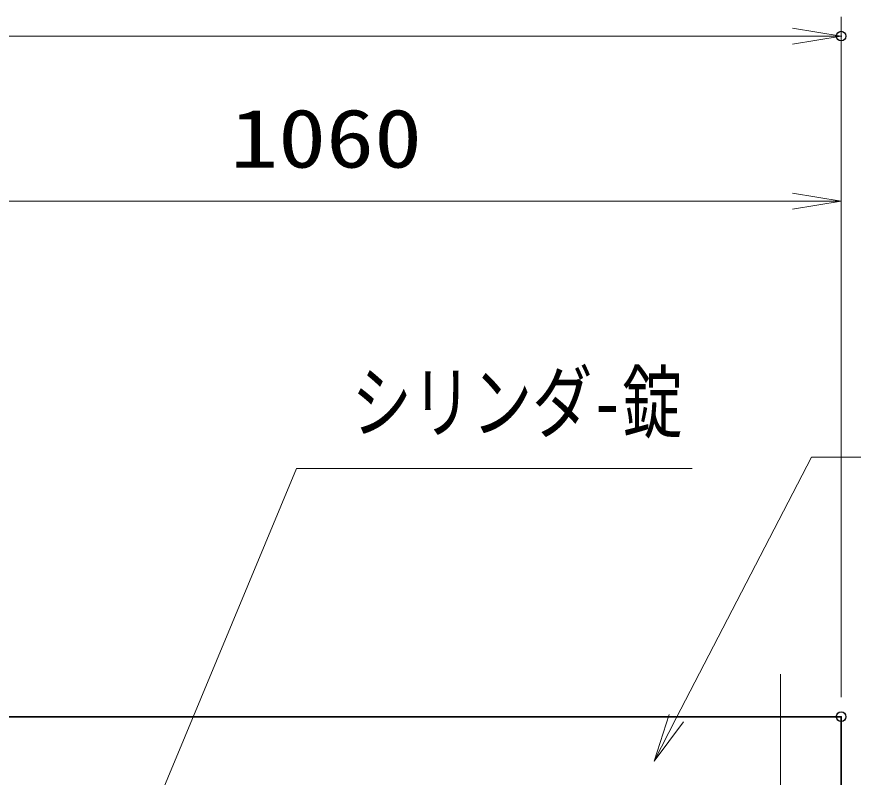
# Model space of a CAD drawing. Units: millimetres at full size; details may follow other scales. Extents: x -5940 to 5940, y -4200 to 4200.
# Drawn here: x -1299 to -437, y 309 to 1093 of the extents above; entities that cross this region are included whole.
import ezdxf
from ezdxf.enums import TextEntityAlignment as Align

# ---------------------------------------------------------------- set-up
doc = ezdxf.new("R2010")
doc.units = ezdxf.units.MM
doc.header["$LTSCALE"] = 20
doc.header["$PDMODE"] = 32
doc.header["$PDSIZE"] = 10
doc.linetypes.add('USER1', pattern=[18, 12, -1.5, 3, -1.5])
for name, color, linetype, lineweight in [('0-1_外形線', 7, 'Continuous', 35), ('0-3_軸線', 200, 'USER1', 15), ('0-6_寸法線', 4, 'Continuous', 18), ('0-7_0', 7, 'Continuous', 18)]:
    doc.layers.add(name, color=color, linetype=linetype, lineweight=lineweight)
doc.layers.add('0-8_Defpoints', color=7, linetype='Continuous')
doc.styles.add('ＭＳ ゴシック', font='')
doc.styles.get('ＭＳ ゴシック').set_extended_font_data('MS Gothic')

# ---------------------------------------------------------------- blocks, each defined once
blk = doc.blocks.new('_Open')
at = {"layer": '0-7_0'}
blk.add_line((-20, 3.333), (0, 0), dxfattribs=at)
blk.add_lwpolyline([(-20, -3.333), (0, 0), (-20, 0)], dxfattribs=at)
blk = doc.blocks.new('S23')
at = {"layer": '0-6_寸法線'}
for points in [[(-1819047.4, 57489211.4), (-1830915.4, 57489211.4), (-1833700.5, 57483833.6), (-1834160.4, 57482945.6)], [(-1833848.5, 57483910.2), (-1834160.4, 57482945.6), (-1833552.5, 57483756.9)]]:
    blk.add_lwpolyline(points, dxfattribs=at)
at = {"layer": '0-6_寸法線', "color": 254, "style": 'ＭＳ ゴシック'}
blk.add_text('枠材 STKMR370', height=1212, dxfattribs=at).set_placement((-1829655.4, 57491708.2), align=Align.BOTTOM_LEFT)
at = {"layer": '0-6_寸法線', "color": 254, "style": 'ＭＳ ゴシック', "width": 1.05}
blk.add_text('80×40×2.3t', height=1212, dxfattribs=at).set_placement((-1829799.4, 57489608.2), align=Align.BOTTOM_LEFT)
blk = doc.blocks.new('S24')
at = {"layer": '0-6_寸法線'}
for points in [[(-1833373.3, 57488977.5), (-1841526.1, 57488977.5), (-1850099.2, 57468386.6), (-1850483.6, 57467463.5)], [(-1850253.1, 57468450.7), (-1850483.6, 57467463.5), (-1849945.4, 57468322.6)]]:
    blk.add_lwpolyline(points, dxfattribs=at)
at = {"layer": '0-6_寸法線', "color": 254, "style": 'ＭＳ ゴシック', "width": 0.75}
blk.add_text('シリンダ-錠', height=1212, dxfattribs=at).set_placement((-1840390.9, 57489374.4), align=Align.BOTTOM_LEFT)

msp = doc.modelspace()

# ---------------------------------------------------------------- linework, layer by layer
at = {"layer": '0-1_外形線'}
for p, q in [((-1509.8, 371.52), (-449.8, 371.52)), ((-449.8, 371.52), (-449.8, -1328.48))]:
    msp.add_line(p, q, dxfattribs=at)
at = {"layer": '0-3_軸線'}
msp.add_line((-512.3, 415.44), (-512.3, -2267.84), dxfattribs=at)
at = {"layer": '0-6_寸法線'}
for p, q in [((-449.8, 391.52), (-449.8, 1092.78)), ((-2574.8, 1072.78), (-449.8, 1072.78)), ((-449.8, 391.52), (-449.8, 922.78)), ((-449.8, 902.78), (-1509.8, 902.78))]:
    msp.add_line(p, q, dxfattribs=at)
at = {"layer": '0-8_Defpoints'}
for p in [(-449.8, 1072.78), (-449.8, 371.52), (-449.8, 371.52)]:
    msp.add_point(p, dxfattribs=at)

# ---------------------------------------------------------------- block references
at = {"layer": '0-6_寸法線'}
for name, p, xscale, yscale in [('_Open', (-449.8, 1072.78), 2.5, 2.5), ('_Open', (-449.8, 902.78), 2.5, 2.5), ('S23', (91065.38, -2873821.65), 0.05, 0.05), ('S24', (91065.38, -2873821.65), 0.05, 0.05)]:
    msp.add_blockref(name, p, dxfattribs=dict(at, xscale=xscale, yscale=yscale))

# ---------------------------------------------------------------- texts
at = {"layer": '0-6_寸法線', "color": 254, "style": 'ＭＳ ゴシック', "width": 1.2}
msp.add_text('1060', height=60.56, dxfattribs=at).set_placement((-1079.4, 919.12), align=Align.BOTTOM_LEFT)

doc.saveas('drawing.dxf')
